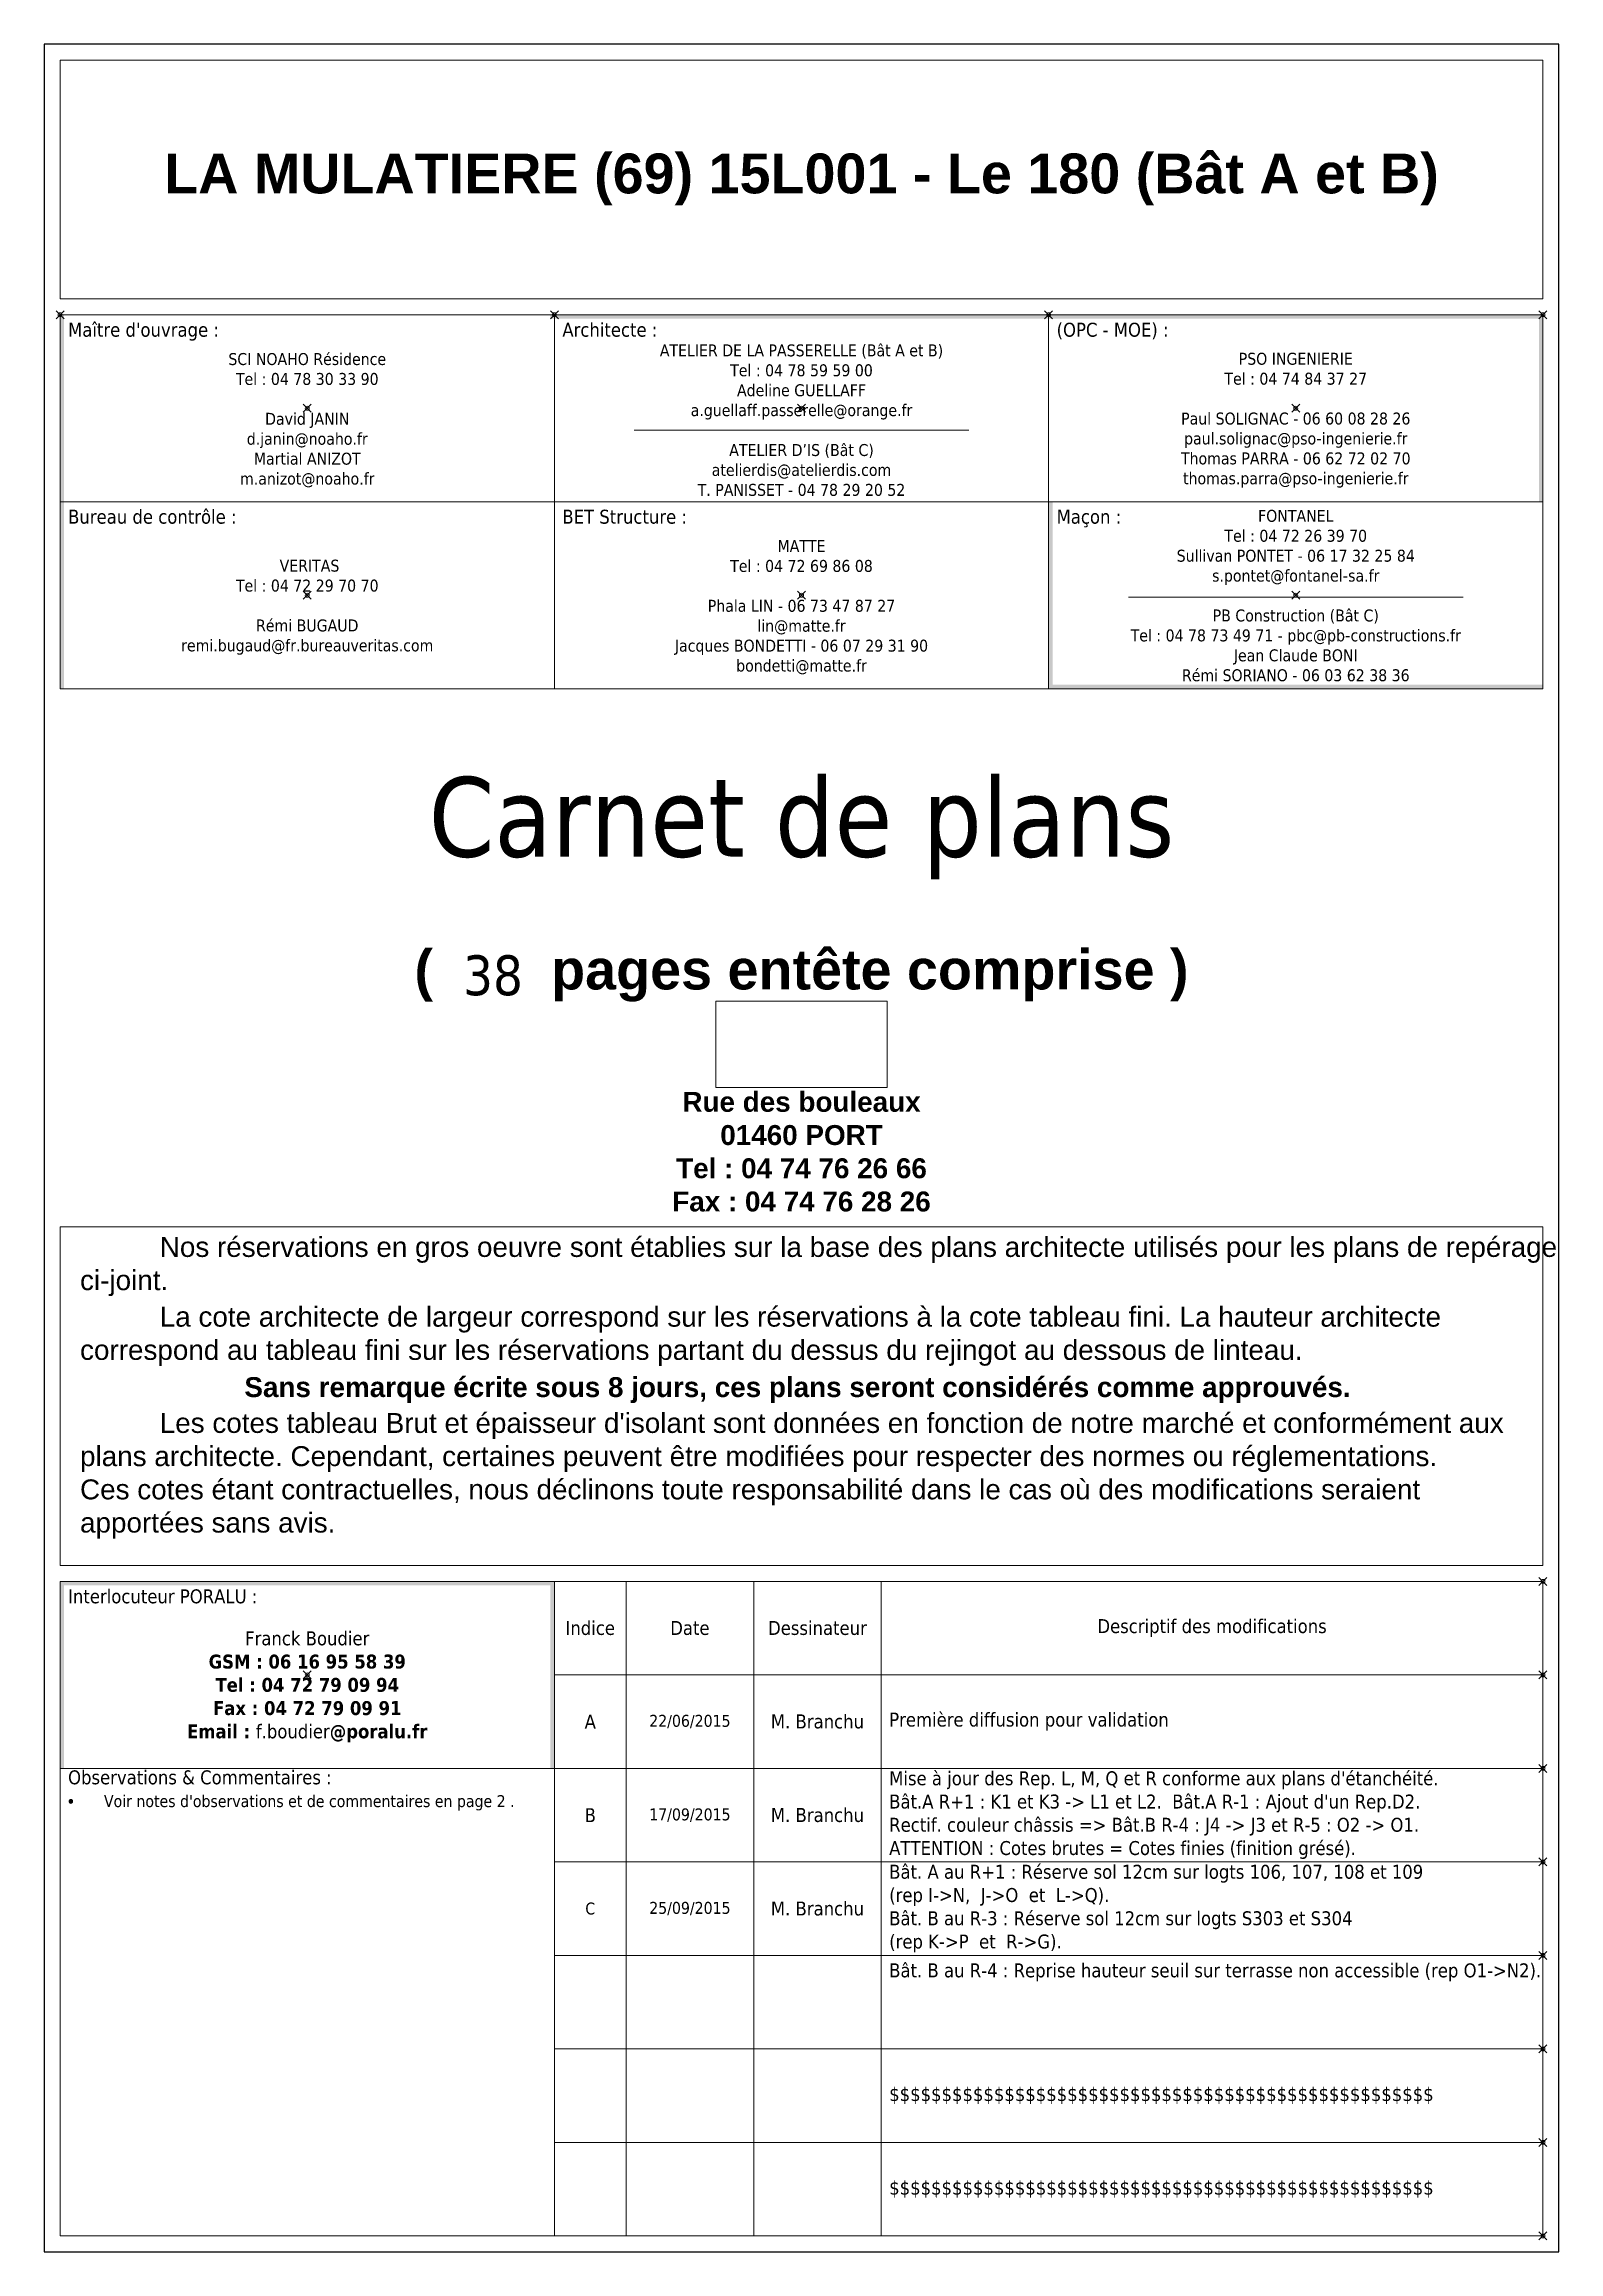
# Paper-space layout 'Page de garde' of a CAD drawing. Header units: millimetres. Extents: x -361 to -171, y -162 to 115.
# The model-space entities are those that its viewports show. They can reach past a viewport. Long polylines and large blocks are cut down to what shows.
import ezdxf

# ---------------------------------------------------------------- set-up
doc = ezdxf.new("R2010")
doc.units = ezdxf.units.MM
doc.header["$PDMODE"] = 35
doc.header["$PDSIZE"] = 0.5
doc.layers.get('0').update_dxf_attribs({"lineweight": 13})
doc.layers.get('Defpoints').update_dxf_attribs({"true_color": 0xc2a584})
doc.layers.add('0 - Invisible', color=43, linetype='Continuous', lineweight=0, plot=False)
doc.layers.add('Intouchable', color=252, linetype='Continuous', lineweight=13, plot=False)
doc.layers.add('1 - Cache', color=7, linetype='Continuous', lineweight=0, true_color=0xffffff)
doc.layers.add('1 - Cartouche', color=7, linetype='Continuous', lineweight=13)
doc.layers.add('Texte', color=7, linetype='Continuous', lineweight=13)
doc.styles.add('Texte Poralu', font='tahomabd.ttf')
picture_1 = doc.add_image_def('image1.jpg', size_in_pixel=(1285, 649))

# ---------------------------------------------------------------- blocks, each defined once
blk = doc.blocks.new('Cartouche - Total de page')
at = {"layer": '1 - Cartouche', "color": 0, "insert": (0, 0), "char_height": 5, "attachment_point": 5, "style": 'Texte Poralu'}
blk.add_mtext('38', dxfattribs=at)
blk = doc.blocks.new('Cartouche - Indice A')
at = {"insert": (0, 0), "char_height": 10, "attachment_point": 5, "style": 'Texte Poralu'}
blk.add_mtext('A', dxfattribs=at)
blk = doc.blocks.new('Cartouche - Indice B')
at = {"insert": (0, 0), "char_height": 10, "attachment_point": 5, "style": 'Texte Poralu'}
blk.add_mtext('B', dxfattribs=at)
blk = doc.blocks.new('Cartouche - Indice C')
at = {"insert": (0, 0), "char_height": 10, "attachment_point": 5, "style": 'Texte Poralu'}
blk.add_mtext('C', dxfattribs=at)
blk = doc.blocks.new('Cartouche - Indice A - Date')
at = {"insert": (0, 0), "char_height": 1.5, "attachment_point": 5, "style": 'Texte Poralu'}
blk.add_mtext('22/06/2015', dxfattribs=at)
blk = doc.blocks.new('Cartouche - Indice B - Date')
at = {"insert": (0, 0), "char_height": 1.5, "attachment_point": 5, "style": 'Texte Poralu'}
blk.add_mtext('17/09/2015', dxfattribs=at)
blk = doc.blocks.new('Cartouche - Indice C - Date')
at = {"insert": (0, 0), "char_height": 10, "attachment_point": 5, "style": 'Texte Poralu'}
blk.add_mtext('25/09/2015', dxfattribs=at)
blk = doc.blocks.new('Cartouche - Indice A - Projeteur')
at = {"insert": (0, 0), "char_height": 10, "attachment_point": 5, "style": 'Texte Poralu'}
blk.add_mtext('M. Branchu', dxfattribs=at)
blk = doc.blocks.new('Cartouche - Indice B - Projeteur')
at = {"insert": (0, 0), "char_height": 10, "attachment_point": 5, "style": 'Texte Poralu'}
blk.add_mtext('M. Branchu', dxfattribs=at)
blk = doc.blocks.new('Cartouche - Indice C - Projeteur')
at = {"insert": (0, 0), "char_height": 10, "attachment_point": 5, "style": 'Texte Poralu'}
blk.add_mtext('M. Branchu', dxfattribs=at)
blk = doc.blocks.new('*U38')
at = {"layer": '1 - Cartouche', "insert": (0, 0), "char_height": 10, "width": 185, "attachment_point": 5, "style": 'Texte Poralu'}
blk.add_mtext('Carnet de plans', dxfattribs=at)
blk = doc.blocks.new('*U57')
at = {"layer": '1 - Cartouche', "insert": (0, 0), "char_height": 5, "attachment_point": 5, "style": 'Texte Poralu'}
blk.add_mtext('{\\fArial|b1|i0|c0|p34;LA MULATIERE (69) 15L001 - Le 180 (Bât A et B)}', dxfattribs=at)
blk = doc.blocks.new('*U63')
at = {"layer": '1 - Cartouche'}
blk.add_lwpolyline([(0, -23.46), (62, -23.46), (62, 0), (0, 0)], close=True, dxfattribs=at)
at = {"layer": '1 - Cartouche', "insert": (1, -1), "char_height": 1.75, "attachment_point": 1, "style": 'Texte Poralu'}
blk.add_mtext('Interlocuteur PORALU :', dxfattribs=at)
at = {"layer": '1 - Cartouche', "insert": (31, -13.23), "char_height": 1.75, "width": 60, "attachment_point": 5, "style": 'Texte Poralu'}
blk.add_mtext('Franck Boudier\\P{\\fTahoma|b1|i0|c238|p34;GSM : 06 16 95 58 39\\PTel : 04 72 79 09 94\\PFax : 04 72 79 09 91}\\P{\\fTahoma|b1|i0|c238|p34;Email : }f.boudier{\\fTahoma|b1|i0|c238|p34;@poralu.fr}', dxfattribs=at)

msp = doc.modelspace()

# ---------------------------------------------------------------- linework, layer by layer
for p, q in [((-11428, 555.9), (-11386, 555.9)), ((-11490, 511.48), (-11448, 511.48))]:
    msp.add_line(p, q)
at = {"layer": '1 - Cartouche'}
for points in [[(-11438, 570.38), (-11376, 570.38), (-11376, 593.84), (-11438, 593.84)], [(-11500, 546.92), (-11438, 546.92), (-11438, 570.38), (-11500, 570.38)], [(-11438, 546.92), (-11376, 546.92), (-11376, 570.38), (-11438, 570.38)], [(-11376, 546.92), (-11314, 546.92), (-11314, 570.38), (-11376, 570.38)], [(-11500, 523.46), (-11438, 523.46), (-11438, 546.92), (-11500, 546.92)], [(-11438, 523.46), (-11376, 523.46), (-11376, 546.92), (-11438, 546.92)], [(-11376, 523.46), (-11314, 523.46), (-11314, 546.92), (-11376, 546.92)], [(-11500, 500), (-11438, 500), (-11438, 523.46), (-11500, 523.46)], [(-11438, 500), (-11376, 500), (-11376, 523.46), (-11438, 523.46)], [(-11376, 500), (-11314, 500), (-11314, 523.46), (-11376, 523.46)]]:
    msp.add_lwpolyline(points, close=True, dxfattribs=at)
at = {"layer": 'Defpoints', "color": 6, "const_width": 1}
msp.add_lwpolyline([(-11500, 593.84), (-11500, 500), (-11252, 500), (-11252, 523.46), (-11314, 523.46), (-11314, 570.38), (-11438, 570.38), (-11438, 593.84)], close=True, dxfattribs=at)
at = {"layer": 'Intouchable'}
for p in [(-11469, 582.11), (-11469, 558.65), (-11407, 558.65), (-11345, 558.65), (-11469, 535.19), (-11407, 535.19), (-11469, 511.73)]:
    msp.add_point(p, dxfattribs=at)
at = {"layer": 'Texte'}
msp.add_line((-11438, 593.84), (-11376, 570.38), dxfattribs=at)

# ---------------------------------------------------------------- block references
msp.add_blockref('*U63', (-11500, 593.84))

# ---------------------------------------------------------------- texts
at = {"layer": '1 - Cartouche', "char_height": 1.75, "attachment_point": 1, "style": 'Texte Poralu'}
for s, insert in [("Maître d'ouvrage :", (-11499, 569.38)), ('Architecte :', (-11437, 569.38)), ('(OPC - MOE) :', (-11375, 569.38)), ('Bureau de contrôle :', (-11499, 545.92)), ('BET Structure :', (-11437, 545.92)), ('Maçon :', (-11499, 522.46))]:
    msp.add_mtext(s, dxfattribs=dict(at, insert=insert))
at = {"layer": '1 - Cartouche', "char_height": 1.5, "width": 60, "attachment_point": 5, "style": 'Texte Poralu'}
for s, insert in [('SCI NOAHO Résidence\\PTel : 04 78 30 33 90\\P\\P\\pt30;David JANIN\\P{\\fTahoma|b0|i0|c0|p34;d.janin@noaho.fr\\P}Martial ANIZOT\\P{\\fTahoma|b0|i0|c0|p34;m.anizot@noaho.fr}', (-11469, 557.15)), ('ATELIER DE LA PASSERELLE (Bât A et B)\\PTel : 04 78 59 59 00{\\fTahoma|b0|i0|c0|p34;\\P}Adeline GUELLAFF\\P{\\fTahoma|b0|i0|c0|p34;a.guellaff.passerelle@orange.fr\\P\\P}ATELIER D’IS (Bât C)\\P{\\fTahoma|b0|i0|c0|p34;atelierdis@atelierdis.com}\\PT. PANISSET - 04 78 29 20 52', (-11407, 557.15)), ('PSO INGENIERIE\\PTel : 04 74 84 37 27\\P\\P\\pt30;Paul SOLIGNAC - 06 60 08 28 26\\P{\\fTahoma|b0|i0|c0|p34;paul.solignac@pso\\fArial|b0|i0|c0|p34;-\\fTahoma|b0|i0|c0|p34;ingenierie.fr\\P}Thomas PARRA - 06 62 72 02 70\\P{\\fTahoma|b0|i0|c0|p34;thomas.parra@pso\\fArial|b0|i0|c0|p34;-\\fTahoma|b0|i0|c0|p34;ingenierie.fr}', (-11345, 557.15)), ('MATTE\\PTel : 04 72 69 86 08\\P\\PPhala LIN - 06 73 47 87 27\\P{\\fTahoma|b0|i0|c0|p34;lin@matte.fr\\P}Jacques BONDETTI - 06 07 29 31 90\\P{\\fTahoma|b0|i0|c0|p34;bondetti@matte.fr}', (-11407, 533.69)), (' VERITAS\\PTel : 04 72 29 70 70\\P\\PRémi BUGAUD\\P{\\fTahoma|b0|i0|c0|p34;remi.bugaud@fr.bureauveritas.com}', (-11469, 533.69)), ('FONTANEL\\PTel : 04 72 26 39 70\\PSullivan PONTET - 06 17 32 25 84\\P{\\fTahoma|b0|i0|c0|p34;s.pontet@fontanel\\fArial|b0|i0|c0|p34;-\\fTahoma|b0|i0|c0|p34;sa.fr\\P\\P}PB Construction (Bât C)\\PTel : 04 78 73 49 71 - {\\fTahoma|b0|i0|c0|p34;pbc@pb\\fArial|b0|i0|c0|p34;-\\fTahoma|b0|i0|c0|p34;constructions.fr}\\PJean Claude BONI\\PRémi SORIANO - 06 03 62 38 36\\P{\\fTahoma|b0|i0|c0|p34;r.soriano.pbc@gmail.com}', (-11469, 510.23))]:
    msp.add_mtext(s, dxfattribs=dict(at, insert=insert))

psp = doc.layouts.new('Page de garde')

# ---------------------------------------------------------------- linework, layer by layer
at = {"layer": '1 - Cartouche', "color": 0, "linetype": 'ByBlock', "lineweight": -2}
psp.add_lwpolyline([(-360.53, -161.94), (-170.53, -161.94), (-170.53, 115.06), (-360.53, 115.06)], close=True, dxfattribs=at)
at = {"layer": '1 - Cartouche'}
for points in [[(-358.53, 113.06), (-172.53, 113.06), (-172.53, 83.1), (-358.53, 83.1)], [(-358.53, -75.82), (-172.53, -75.82), (-172.53, -33.32), (-358.53, -33.32)], [(-287.53, -77.82), (-296.53, -77.82), (-296.53, -89.55), (-287.53, -89.55)], [(-271.53, -77.82), (-287.53, -77.82), (-287.53, -89.55), (-271.53, -89.55)], [(-255.53, -77.82), (-271.53, -77.82), (-271.53, -89.55), (-255.53, -89.55)], [(-172.53, -77.82), (-255.53, -77.82), (-255.53, -89.55), (-172.53, -89.55)], [(-287.53, -89.55), (-296.53, -89.55), (-296.53, -101.28), (-287.53, -101.28)], [(-271.53, -89.55), (-287.53, -89.55), (-287.53, -101.28), (-271.53, -101.28)], [(-255.53, -89.55), (-271.53, -89.55), (-271.53, -101.28), (-255.53, -101.28)], [(-172.53, -89.55), (-255.53, -89.55), (-255.53, -101.28), (-172.53, -101.28)], [(-358.53, -159.94), (-296.53, -159.94), (-296.53, -101.28), (-358.53, -101.28)], [(-287.53, -101.28), (-296.53, -101.28), (-296.53, -113.01), (-287.53, -113.01)], [(-271.53, -101.28), (-287.53, -101.28), (-287.53, -113.01), (-271.53, -113.01)], [(-255.53, -101.28), (-271.53, -101.28), (-271.53, -113.01), (-255.53, -113.01)], [(-172.53, -101.28), (-255.53, -101.28), (-255.53, -113.01), (-172.53, -113.01)], [(-287.53, -113.01), (-296.53, -113.01), (-296.53, -124.75), (-287.53, -124.75)], [(-271.53, -113.01), (-287.53, -113.01), (-287.53, -124.75), (-271.53, -124.75)], [(-255.53, -113.01), (-271.53, -113.01), (-271.53, -124.75), (-255.53, -124.75)], [(-172.53, -113.01), (-255.53, -113.01), (-255.53, -124.75), (-172.53, -124.75)], [(-287.53, -124.75), (-296.53, -124.75), (-296.53, -136.48), (-287.53, -136.48)], [(-271.53, -124.75), (-287.53, -124.75), (-287.53, -136.48), (-271.53, -136.48)], [(-255.53, -124.75), (-271.53, -124.75), (-271.53, -136.48), (-255.53, -136.48)], [(-172.53, -124.75), (-255.53, -124.75), (-255.53, -136.48), (-172.53, -136.48)], [(-287.53, -136.48), (-296.53, -136.48), (-296.53, -148.21), (-287.53, -148.21)], [(-271.53, -136.48), (-287.53, -136.48), (-287.53, -148.21), (-271.53, -148.21)], [(-255.53, -136.48), (-271.53, -136.48), (-271.53, -148.21), (-255.53, -148.21)], [(-172.53, -136.48), (-255.53, -136.48), (-255.53, -148.21), (-172.53, -148.21)], [(-287.53, -148.21), (-296.53, -148.21), (-296.53, -159.94), (-287.53, -159.94)], [(-271.53, -148.21), (-287.53, -148.21), (-287.53, -159.94), (-271.53, -159.94)], [(-255.53, -148.21), (-271.53, -148.21), (-271.53, -159.94), (-255.53, -159.94)], [(-172.53, -148.21), (-255.53, -148.21), (-255.53, -159.94), (-172.53, -159.94)]]:
    psp.add_lwpolyline(points, close=True, dxfattribs=at)
for p in [(-358.53, 81.1), (-296.53, 81.1), (-234.53, 81.1), (-172.53, 81.1), (-172.53, -77.82), (-172.53, -89.55), (-172.53, -101.28), (-172.53, -113.01), (-172.53, -124.75), (-172.53, -136.48), (-172.53, -148.21), (-172.53, -159.94)]:
    psp.add_point(p, dxfattribs=at)

# ---------------------------------------------------------------- block references
for name, p in [('*U57', (-265.53, 98.08)), ('*U38', (-265.53, 16.68)), ('Cartouche - Indice A - Date', (-279.53, -95.41))]:
    psp.add_blockref(name, p)
at = {"color": 1}
psp.add_blockref('Cartouche - Total de page', (-304.23, -1.82), dxfattribs=at)
for name, p, xscale, yscale, zscale in [('Cartouche - Indice A', (-292.03, -95.41), 0.175, 0.175, 0.175), ('Cartouche - Indice A - Projeteur', (-263.53, -95.41), 0.175, 0.175, 0.175), ('Cartouche - Indice C', (-292.03, -118.88), 0.1500000000000057, 0.1500000000000057, 0.1500000000000057), ('Cartouche - Indice C - Date', (-279.53, -118.88), 0.1500000000000057, 0.1500000000000057, 0.1500000000000057), ('Cartouche - Indice C - Projeteur', (-263.53, -118.88), 0.1750000000005066, 0.1750000000005066, 0.1750000000005066)]:
    psp.add_blockref(name, p, dxfattribs=dict(xscale=xscale, yscale=yscale, zscale=zscale))
at = {"layer": '1 - Cartouche', "xscale": 0.175, "yscale": 0.175, "zscale": 0.175}
for name, p in [('Cartouche - Indice B', (-292.03, -107.15)), ('Cartouche - Indice B - Projeteur', (-263.53, -107.15))]:
    psp.add_blockref(name, p, dxfattribs=at)
at = {"layer": '1 - Cartouche'}
psp.add_blockref('Cartouche - Indice B - Date', (-279.53, -107.15), dxfattribs=at)

# ---------------------------------------------------------------- texts
at = {"char_height": 1.75, "width": 81, "style": 'Texte Poralu'}
for s, insert, attachment_point in [('Première diffusion pour validation', (-254.53, -95.41), 4), ("Mise à jour des Rep. L, M, Q et R conforme aux plans d'étanchéité.\\PBât.A R+1 : K1 et K3 -> L1 et L2.  Bât.A R-1 : Ajout d'un Rep.D2.\\PRectif. couleur châssis => Bât.B R-4 : J4 -> J3 et R-5 : O2 -> O1.\\PATTENTION : Cotes brutes = Cotes finies (finition grésé).", (-254.53, -107.15), 4), ('Bât. A au R+1 : Réserve sol 12cm sur logts 106, 107, 108 et 109\\P(rep I->N,  J->O  et  L->Q).\\PBât. B au R-3 : Réserve sol 12cm sur logts S303 et S304\\P(rep K->P  et  R->G).', (-254.53, -118.88), 4), ('Bât. B au R-4 : Reprise hauteur seuil sur terrasse non accessible (rep O1->N2).', (-254.53, -125.75), 1)]:
    psp.add_mtext(s, dxfattribs=dict(at, insert=insert, attachment_point=attachment_point))
at = {"layer": '0 - Invisible', "attachment_point": 4, "style": 'Texte Poralu'}
for s, insert, char_height, width in [('{\\fArial|b0|i0|c238|p34;^I\\fArial|b0|i0|c0|p34;La cote architecte de largeur correspond sur les réservations à la cote tableau fini. La hauteur architecte correspond au tableau fini sur les réservations partant du dessus du rejingot au dessous de linteau.}', (-356.03, -47.07), 2.5, 181), ('$$$$$$$$$$$$$$$$$$$$$$$$$$$$$$$$$$$$$$$$$$$$$$$$$$$$', (-254.53, -142.34), 1.75, 81), ('$$$$$$$$$$$$$$$$$$$$$$$$$$$$$$$$$$$$$$$$$$$$$$$$$$$$', (-254.53, -154.08), 1.75, 81)]:
    psp.add_mtext(s, dxfattribs=dict(at, insert=insert, char_height=char_height, width=width))
at = {"layer": '1 - Cartouche', "style": 'Texte Poralu'}
for s, insert, char_height, attachment_point in [('{\\fArial|b1|i0|c238|p34;(}', (-314.08, -1.82), 5, 4), ('{\\fArial|b1|i0|c238|p34;pages entête comprise )}', (-216.98, -1.82), 5, 6), ('{\\fArial|b1|i0|c0|p34;Rue des bouleaux\\P01460 PORT\\PTel : 04 74 76 26 66\\PFax : 04 74 76 28 26}', (-265.53, -23.92), 2.5, 5), ('Indice', (-292.03, -83.68), 1.75, 5), ('Date', (-279.53, -83.68), 1.75, 5), ('Dessinateur', (-263.53, -83.68), 1.75, 5), ('Descriptif des modifications', (-214.03, -83.68), 1.75, 5), ('Observations & Commentaires :', (-357.53, -101.53), 1.75, 1)]:
    psp.add_mtext(s, dxfattribs=dict(at, insert=insert, char_height=char_height, attachment_point=attachment_point))
for s, insert, char_height, width, attachment_point in [('\\pt10;{\\fArial|b0|i0|c0|p34;^I\\fArial|b0|i0|c238|p34;Nos r\\fArial|b0|i0|c0|p34;é\\fArial|b0|i0|c238|p34;servations en gros oeuvre sont établies sur la base des plans \\fArial|b0|i0|c0|p34;architecte utilisés pour les plans de repérage ci-joint.}', (-356.03, -38.32), 2.5, 180, 4), ('{\\fArial|b1|i0|c238|p34;\\C1;Sans remarque écrite sous 8 jours, ces plans seront considérés comme approuvés.}', (-266.03, -53.82), 2.5, 180, 5), ("{\\fArial|b0|i0|c238|p34;^ILes c\\fArial|b0|i0|c0|p34;o\\fArial|b0|i0|c238|p34;tes tableau \\fArial|b0|i0|c0|p34;Brut\\fArial|b0|i0|c238|p34; et épaisseur d'isolant sont données en fonction de notre marché et conformément aux plans architecte.\\fArial|b0|i0|c0|p34; Cependant, certaines peuvent être modifiées pour respecter des normes ou réglementations.\\fArial|b0|i0|c238|p34;\\PCes c\\fArial|b0|i0|c0|p34;o\\fArial|b0|i0|c238|p34;tes étant contractuelles, nous déclinons toute responsabilité dans le cas où des modifications seraient apportées sans avis.}", (-356.03, -64.57), 2.5, 181, 4), ("\\pi-4.5,l4.5,t4.5;{\\fSymbol|b1|i0|c2|p18;·^I}Voir notes d'observations et de commentaires en page 2 .", (-357.53, -104.64), 1.5, 60, 1)]:
    psp.add_mtext(s, dxfattribs=dict(at, insert=insert, char_height=char_height, width=width, attachment_point=attachment_point))

# ---------------------------------------------------------------- pictures from other files: only their frames are drawn
at = {"layer": '1 - Cache'}
image = psp.add_image(picture_1, insert=(-276.28, -15.86), size_in_units=(21.5, 10.86), dxfattribs=at)

# ---------------------------------------------------------------- viewports
at = {"layer": 'Texte'}
for center, view_center_point, status in [((-327.53, 69.37), (-11469, 558.65), 3), ((-265.53, 69.37), (-11407, 558.65), 4), ((-203.53, 69.37), (-11345, 558.65), 5), ((-327.53, 45.91), (-11469, 535.19), 6), ((-265.53, 45.91), (-11407, 535.19), 7), ((-203.53, 45.91), (-11469, 511.73), 8)]:
    psp.add_viewport(center=center, size=(62, 23.4595), view_center_point=view_center_point, view_height=23.4595, status=status, dxfattribs=at)
psp.add_viewport(center=(-327.53, -89.55), size=(62, 23.4595), view_center_point=(-11469, 582.11), view_height=23.4595, dxfattribs=at)

doc.saveas('drawing.dxf')
